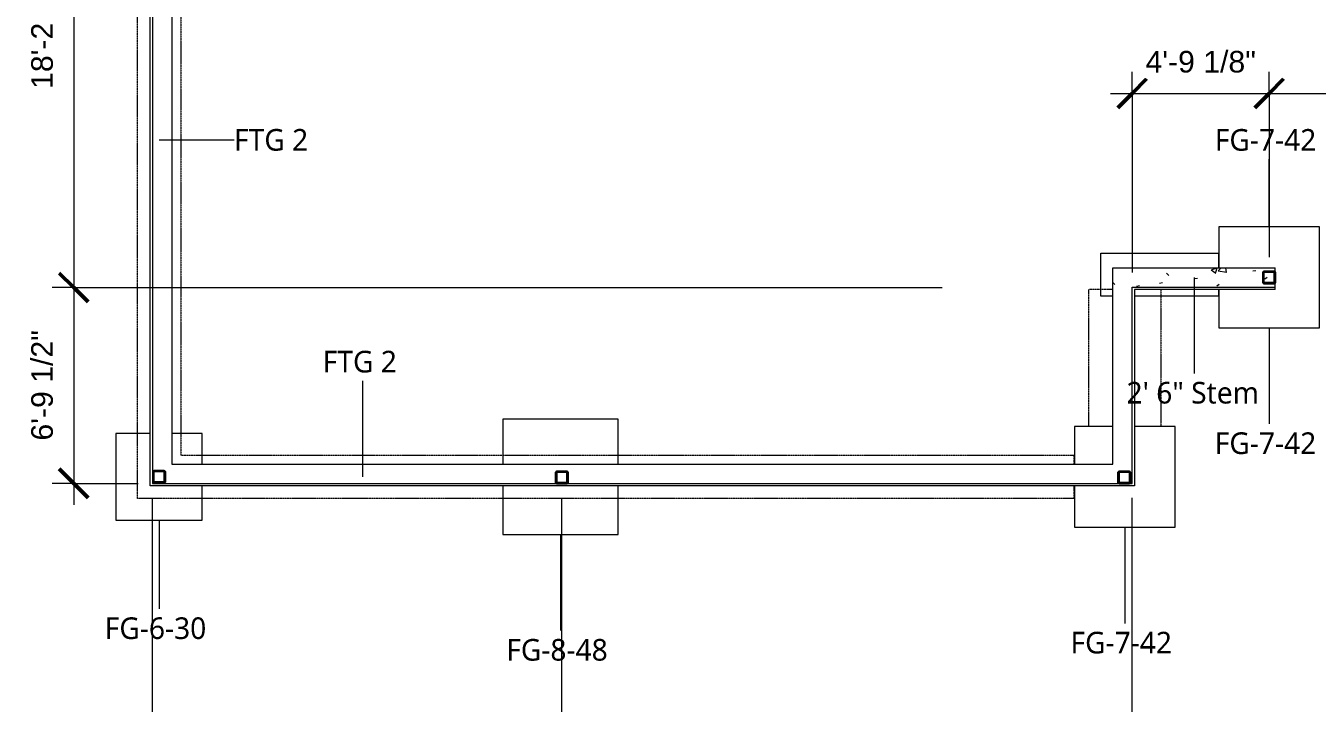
# Model space of a CAD drawing. Header units: inches. Extents: x -11546 to -8152, y -1759 to 1223.
# Drawn here: x -11144 to -10606, y -1013 to -731 of the extents above; entities that cross this region are included whole.
import ezdxf

# ---------------------------------------------------------------- set-up
doc = ezdxf.new("R2010")
doc.units = ezdxf.units.IN
doc.header["$MEASUREMENT"] = 0
doc.linetypes.add('_Callout Lines', pattern=[0.3125, 0.1875, -0.0625, 0, -0.0625])
for name, color, linetype, lineweight in [('A-ANNO-DIMS', 211, 'Continuous', 9), ('A-ANNO-DIMS-96', 211, 'Continuous', 9), ('A-ANNO-IDEN', 131, 'Continuous', 9), ('A-WALL', 113, 'Continuous', 13), ('S-COLS', 52, 'Continuous', 9), ('S-FNDN', 32, 'Continuous', 13)]:
    doc.layers.add(name, color=color, linetype=linetype, lineweight=lineweight)
doc.styles.add('Arial', font='arial.ttf', dxfattribs={"height": 9})
doc.styles.add('Trebuchet MS', font='trebuc.ttf', dxfattribs={"height": 9})
doc.dimstyles.new('Linear_-_3_32__Arial', dxfattribs={"dimscale": 12, "dimtxt": 9.182335, "dimasz": 1, "dimexe": 0.75, "dimexo": 0.5, "dimgap": 0.5, "dimtad": 1, "dimdec": 3, "dimrnd": 0.125, "dimzin": 3, "dimdsep": 46, "dimlunit": 4, "dimtxsty": 'Arial', "dimblk1": 'OBLIQUE', "dimblk2": 'OBLIQUE', "dimsah": 1, "dimcen": 0.09, "dimdle": 0.75, "dimazin": 0, "dimtfac": 1, "dimtdec": 4, "dimtix": 1, "dimtmove": 0, "dimatfit": 3, "dimfxl": 1, "dimtvp": 1, "dimtfill": 1, "dimfrac": 2, "dimtolj": 1, "dimtzin": 0, "dimarcsym": 2})

# ---------------------------------------------------------------- blocks, each defined once
blk = doc.blocks.new('HSS-Hollow Structural Section-Column - HSS5X5X1_4-7662701-2 Main FND')
at = {"layer": 'S-COLS'}
h = blk.add_hatch(dxfattribs=at)
h.set_pattern_fill('FP_3', color=256, style=0, pattern_type=2)
h.set_pattern_definition([(45, (10686.027, 919.389), (-9.503515, 9.503515), []), (45, (10686.027, 933.789), (-9.503515, 9.503515), [])])
h.paths.add_polyline_path([(-2.03, -2.5), (2.03, -2.5), (2.36, -2.36), (2.5, -2.03), (2.5, 2.03), (2.36, 2.36), (2.03, 2.5), (-2.03, 2.5), (-2.36, 2.36), (-2.5, 2.03), (-2.5, -2.03), (-2.36, -2.36)])
h.paths.add_polyline_path([(2.03, -2.27), (-2.03, -2.27), (-2.2, -2.2), (-2.27, -2.03), (-2.27, 2.03), (-2.2, 2.2), (-2.03, 2.27), (2.03, 2.27), (2.2, 2.2), (2.27, 2.03), (2.27, -2.03), (2.2, -2.2)])
at = {"layer": 'S-COLS', "lineweight": 30}
for p, q in [((-2.5, 2.03), (-2.5, -2.03)), ((-2.27, -2.03), (-2.27, 2.03)), ((2.03, 2.5), (-2.03, 2.5)), ((-2.03, 2.27), (2.03, 2.27)), ((2.27, 2.03), (2.27, -2.03)), ((2.5, -2.03), (2.5, 2.03)), ((2.03, -2.27), (-2.03, -2.27)), ((-2.03, -2.5), (2.03, -2.5))]:
    blk.add_line(p, q, dxfattribs=at)
for centre, radius, start, end in [((-2.03, 2.03), 0.466, 90, 180), ((-2.03, 2.03), 0.233, 90, 180), ((2.03, 2.03), 0.466, 360, 90), ((2.03, 2.03), 0.233, 0, 90), ((-2.03, -2.03), 0.466, 180, 270), ((-2.03, -2.03), 0.233, 180, 270), ((2.03, -2.03), 0.466, 270, 360), ((2.03, -2.03), 0.233, 270, 360)]:
    blk.add_arc(centre, radius, start, end, dxfattribs=at)
blk = doc.blocks.new('HSS-Hollow Structural Section-Column - HSS5X5X1_4-V1-2 Main FND')
at = {"layer": 'S-COLS'}
h = blk.add_hatch(dxfattribs=at)
h.set_pattern_fill('FP_4', color=256, style=0, pattern_type=2)
h.set_pattern_definition([(45, (10920.277, 919.389), (-9.503515, 9.503515), []), (45, (10920.277, 933.789), (-9.503515, 9.503515), [])])
h.paths.add_polyline_path([(2.03, -2.5), (2.36, -2.36), (2.5, -2.03), (2.5, 2.03), (2.36, 2.36), (2.03, 2.5), (-2.03, 2.5), (-2.36, 2.36), (-2.5, 2.03), (-2.5, -2.03), (-2.36, -2.36), (-2.03, -2.5)])
h.paths.add_polyline_path([(2.03, -2.27), (-2.03, -2.27), (-2.2, -2.2), (-2.27, -2.03), (-2.27, 2.03), (-2.2, 2.2), (-2.03, 2.27), (2.03, 2.27), (2.2, 2.2), (2.27, 2.03), (2.27, -2.03), (2.2, -2.2)])
at = {"layer": 'S-COLS', "lineweight": 30}
for p, q in [((-2.5, 2.03), (-2.5, -2.03)), ((-2.27, -2.03), (-2.27, 2.03)), ((2.03, 2.5), (-2.03, 2.5)), ((-2.03, 2.27), (2.03, 2.27)), ((2.27, 2.03), (2.27, -2.03)), ((2.5, -2.03), (2.5, 2.03)), ((2.03, -2.27), (-2.03, -2.27)), ((-2.03, -2.5), (2.03, -2.5))]:
    blk.add_line(p, q, dxfattribs=at)
for centre, radius, start, end in [((-2.03, 2.03), 0.466, 90, 180), ((-2.03, 2.03), 0.233, 90, 180), ((2.03, 2.03), 0.466, 360, 90), ((2.03, 2.03), 0.233, 0, 90), ((-2.03, -2.03), 0.466, 180, 270), ((-2.03, -2.03), 0.233, 180, 270), ((2.03, -2.03), 0.466, 270, 360), ((2.03, -2.03), 0.233, 270, 360)]:
    blk.add_arc(centre, radius, start, end, dxfattribs=at)
blk = doc.blocks.new('HSS-Hollow Structural Section-Column - HSS5X5X1_4-7563562-2 Main FND')
at = {"layer": 'S-COLS'}
h = blk.add_hatch(dxfattribs=at)
h.set_pattern_fill('FP_5', color=256, style=0, pattern_type=2)
h.set_pattern_definition([(45, (11088.027, 919.111), (-9.503515, 9.503515), []), (45, (11088.027, 933.511), (-9.503515, 9.503515), [])])
h.paths.add_polyline_path([(2.03, -2.5), (2.36, -2.36), (2.5, -2.03), (2.5, 2.03), (2.36, 2.36), (2.03, 2.5), (-2.03, 2.5), (-2.36, 2.36), (-2.5, 2.03), (-2.5, -2.03), (-2.36, -2.36), (-2.03, -2.5)])
h.paths.add_polyline_path([(2.03, -2.27), (-2.03, -2.27), (-2.2, -2.2), (-2.27, -2.03), (-2.27, 2.03), (-2.2, 2.2), (-2.03, 2.27), (2.03, 2.27), (2.2, 2.2), (2.27, 2.03), (2.27, -2.03), (2.2, -2.2)])
at = {"layer": 'S-COLS', "lineweight": 30}
for p, q in [((-2.5, 2.03), (-2.5, -2.03)), ((-2.27, -2.03), (-2.27, 2.03)), ((2.03, 2.5), (-2.03, 2.5)), ((-2.03, 2.27), (2.03, 2.27)), ((2.27, 2.03), (2.27, -2.03)), ((2.5, -2.03), (2.5, 2.03)), ((2.03, -2.27), (-2.03, -2.27)), ((-2.03, -2.5), (2.03, -2.5))]:
    blk.add_line(p, q, dxfattribs=at)
for centre, radius, start, end in [((-2.03, 2.03), 0.466, 90, 180), ((-2.03, 2.03), 0.233, 90, 180), ((2.03, 2.03), 0.466, 360, 90), ((2.03, 2.03), 0.233, 0, 90), ((-2.03, -2.03), 0.466, 180, 270), ((-2.03, -2.03), 0.233, 180, 270), ((2.03, -2.03), 0.233, 270, 360), ((2.03, -2.03), 0.466, 270, 360)]:
    blk.add_arc(centre, radius, start, end, dxfattribs=at)
blk = doc.blocks.new('HSS-Hollow Structural Section-Column - HSS5X5X1_4-7563561-2 Main FND')
at = {"layer": 'S-COLS'}
h = blk.add_hatch(dxfattribs=at)
h.set_pattern_fill('FP_6', color=256, style=0, pattern_type=2)
h.set_pattern_definition([(45, (10625.705, 836.139), (-9.503515, 9.503515), []), (45, (10625.705, 850.539), (-9.503515, 9.503515), [])])
h.paths.add_polyline_path([(-2.03, -2.5), (2.03, -2.5), (2.36, -2.36), (2.5, -2.03), (2.5, 2.03), (2.36, 2.36), (2.03, 2.5), (-2.03, 2.5), (-2.36, 2.36), (-2.5, 2.03), (-2.5, -2.03), (-2.36, -2.36)])
h.paths.add_polyline_path([(2.03, -2.27), (-2.03, -2.27), (-2.2, -2.2), (-2.27, -2.03), (-2.27, 2.03), (-2.2, 2.2), (-2.03, 2.27), (2.03, 2.27), (2.2, 2.2), (2.27, 2.03), (2.27, -2.03), (2.2, -2.2)])
at = {"layer": 'S-COLS', "lineweight": 30}
for p, q in [((-2.5, 2.03), (-2.5, -2.03)), ((-2.27, -2.03), (-2.27, 2.03)), ((2.03, 2.5), (-2.03, 2.5)), ((-2.03, 2.27), (2.03, 2.27)), ((2.27, 2.03), (2.27, -2.03)), ((2.5, -2.03), (2.5, 2.03)), ((2.03, -2.27), (-2.03, -2.27)), ((-2.03, -2.5), (2.03, -2.5))]:
    blk.add_line(p, q, dxfattribs=at)
for centre, radius, start, end in [((-2.03, 2.03), 0.466, 90, 180), ((-2.03, 2.03), 0.233, 90, 180), ((2.03, 2.03), 0.466, 360, 90), ((2.03, 2.03), 0.233, 0, 90), ((-2.03, -2.03), 0.466, 180, 270), ((-2.03, -2.03), 0.233, 180, 270), ((2.03, -2.03), 0.233, 270, 360), ((2.03, -2.03), 0.466, 270, 360)]:
    blk.add_arc(centre, radius, start, end, dxfattribs=at)
blk = doc.blocks.new('Spread FTG - 42-V13-2 Main FND')
at = {"layer": 'S-FNDN'}
for p, q in [((-21, 21), (-21, 4)), ((21, 21), (-21, 21)), ((21, -21), (21, 21)), ((-21, -5), (-21, -21)), ((-21, -21), (21, -21))]:
    blk.add_line(p, q, dxfattribs=at)
blk = doc.blocks.new('Spread FTG - 42-V14-2 Main FND')
at = {"layer": 'S-FNDN'}
for p, q in [((-21, 21), (-21, 5.28)), ((-4.97, 21), (-21, 21)), ((21, 21), (4.03, 21)), ((21, -21), (21, 21)), ((-21, -3.72), (-21, -21)), ((-21, -21), (21, -21))]:
    blk.add_line(p, q, dxfattribs=at)
blk = doc.blocks.new('Spread FTG - 48-V15-2 Main FND')
at = {"layer": 'S-FNDN'}
for p, q in [((-24, 24), (-24, 5.28)), ((24, 24), (-24, 24)), ((24, 5.28), (24, 24)), ((-24, -3.72), (-24, -24)), ((24, -24), (24, -3.72)), ((-24, -24), (24, -24))]:
    blk.add_line(p, q, dxfattribs=at)
blk = doc.blocks.new('Spread FTG - 36-V16-2 Main FND')
at = {"layer": 'S-FNDN'}
for p, q in [((-18, 18), (-18, -18)), ((-3.75, 18), (-18, 18)), ((18, 18), (5.25, 18)), ((18, 5.28), (18, 18)), ((18, -18), (18, -3.72)), ((-18, -18), (18, -18))]:
    blk.add_line(p, q, dxfattribs=at)
blk = doc.blocks.new('DIMBLOCK11-2 Main FND')
at = {"layer": 'A-ANNO-DIMS-96', "lineweight": 50}
for p, q in [((-11123.59, -622.11), (-11129.59, -616.11)), ((-11123.59, -622.11), (-11117.59, -628.11)), ((-11123.59, -840.36), (-11129.59, -834.36)), ((-11123.59, -840.36), (-11117.59, -846.36))]:
    blk.add_line(p, q, dxfattribs=at)
at = {"layer": 'A-ANNO-DIMS-96'}
for p, q in [((-11123.59, -622.11), (-11132.59, -622.11)), ((-11123.59, -622.11), (-11123.59, -840.36)), ((-11123.59, -622.11), (-10923.28, -622.11)), ((-11123.59, -840.36), (-11132.59, -840.36)), ((-11123.59, -840.36), (-10761.93, -840.36))]:
    blk.add_line(p, q, dxfattribs=at)
at = {"layer": 'A-ANNO-DIMS-96', "color": 0, "insert": (-11141.28, -757.65), "char_height": 9, "width": 63.4005, "attachment_point": 1, "rotation": 90, "line_spacing_factor": 0.941778, "style": 'Arial', "bg_fill": 3, "box_fill_scale": 1.25, "bg_fill_color": 9, "bg_fill_true_color": 13158600, "bg_fill_transparency": 0}
blk.add_mtext('18\'-2 1/4"', dxfattribs=at)
blk = doc.blocks.new('_Oblique')
at = {"color": 0, "linetype": 'ByBlock', "lineweight": -2}
blk.add_line((-0.5, -0.5), (0.5, 0.5), dxfattribs=at)
blk = doc.blocks.new('DIMBLOCK12-2 Main FND')
at = {"layer": 'A-ANNO-DIMS-96', "lineweight": 50}
for p, q in [((-11123.59, -840.36), (-11129.59, -834.36)), ((-11123.59, -840.36), (-11117.59, -846.36)), ((-11123.59, -921.89), (-11129.59, -915.89)), ((-11123.59, -921.89), (-11117.59, -927.89))]:
    blk.add_line(p, q, dxfattribs=at)
at = {"layer": 'A-ANNO-DIMS-96'}
for p, q in [((-11123.59, -840.36), (-11132.59, -840.36)), ((-11123.59, -840.36), (-11123.59, -930.89)), ((-11123.59, -840.36), (-10761.93, -840.36)), ((-11123.59, -921.89), (-11132.59, -921.89)), ((-11123.59, -921.89), (-11096.78, -921.89))]:
    blk.add_line(p, q, dxfattribs=at)
at = {"layer": 'A-ANNO-DIMS-96', "color": 0, "insert": (-11141.28, -904.08), "char_height": 9, "width": 55.094, "attachment_point": 1, "rotation": 90, "line_spacing_factor": 0.941778, "style": 'Arial', "bg_fill": 3, "box_fill_scale": 1.25, "bg_fill_color": 9, "bg_fill_true_color": 13158600, "bg_fill_transparency": 0}
blk.add_mtext('6\'-9 1/2"', dxfattribs=at)
blk = doc.blocks.new('DIMBLOCK13-2 Main FND')
at = {"layer": 'A-ANNO-DIMS-96'}
for p, q in [((-11090.78, -1555.97), (-11090.78, -927.89)), ((-10920.28, -1555.97), (-10920.28, -927.89)), ((-11099.78, -1555.97), (-10920.28, -1555.97)), ((-11090.78, -1555.97), (-11090.78, -1564.97)), ((-10920.28, -1555.97), (-10920.28, -1564.97))]:
    blk.add_line(p, q, dxfattribs=at)
at = {"layer": 'A-ANNO-DIMS-96', "lineweight": 50}
for p, q in [((-11090.78, -1555.97), (-11084.78, -1549.97)), ((-10920.28, -1555.97), (-10914.28, -1549.97)), ((-11090.78, -1555.97), (-11096.78, -1561.97)), ((-10920.28, -1555.97), (-10926.28, -1561.97))]:
    blk.add_line(p, q, dxfattribs=at)
at = {"layer": 'A-ANNO-DIMS-96', "color": 0, "insert": (-11031.94, -1538.28), "char_height": 9, "width": 63.4005, "attachment_point": 1, "line_spacing_factor": 0.941778, "style": 'Arial', "bg_fill": 3, "box_fill_scale": 1.25, "bg_fill_color": 9, "bg_fill_true_color": 13158600, "bg_fill_transparency": 0}
blk.add_mtext('14\'-2 1/2"', dxfattribs=at)
blk = doc.blocks.new('DIMBLOCK14-2 Main FND')
at = {"layer": 'A-ANNO-DIMS-96'}
for p, q in [((-10920.28, -1555.97), (-10920.28, -927.89)), ((-10682.77, -1555.97), (-10682.77, -927.89)), ((-10920.28, -1555.97), (-10682.77, -1555.97)), ((-10920.28, -1555.97), (-10920.28, -1564.97)), ((-10682.77, -1555.97), (-10682.77, -1564.97))]:
    blk.add_line(p, q, dxfattribs=at)
at = {"layer": 'A-ANNO-DIMS-96', "lineweight": 50}
for p, q in [((-10920.28, -1555.97), (-10914.28, -1549.97)), ((-10682.77, -1555.97), (-10676.77, -1549.97)), ((-10920.28, -1555.97), (-10926.28, -1561.97)), ((-10682.77, -1555.97), (-10688.77, -1561.97))]:
    blk.add_line(p, q, dxfattribs=at)
at = {"layer": 'A-ANNO-DIMS-96', "color": 0, "insert": (-10827.94, -1538.28), "char_height": 9, "width": 63.4005, "attachment_point": 1, "line_spacing_factor": 0.941778, "style": 'Arial', "bg_fill": 3, "box_fill_scale": 1.25, "bg_fill_color": 9, "bg_fill_true_color": 13158600, "bg_fill_transparency": 0}
blk.add_mtext('19\'-9 1/2"', dxfattribs=at)
blk = doc.blocks.new('DIMBLOCK15-2 Main FND')
at = {"layer": 'A-ANNO-DIMS-96'}
for p, q in [((-10370.1, -1555.97), (-10370.1, -857.93)), ((-10682.77, -1555.97), (-10682.77, -927.89)), ((-10682.77, -1555.97), (-10370.1, -1555.97)), ((-10682.77, -1555.97), (-10682.77, -1564.97)), ((-10370.1, -1555.97), (-10370.1, -1564.97))]:
    blk.add_line(p, q, dxfattribs=at)
at = {"layer": 'A-ANNO-DIMS-96', "lineweight": 50}
for p, q in [((-10682.77, -1555.97), (-10676.77, -1549.97)), ((-10370.1, -1555.97), (-10364.1, -1549.97)), ((-10682.77, -1555.97), (-10688.77, -1561.97)), ((-10370.1, -1555.97), (-10376.1, -1561.97))]:
    blk.add_line(p, q, dxfattribs=at)
at = {"layer": 'A-ANNO-DIMS-96', "color": 0, "insert": (-10552.85, -1538.28), "char_height": 9, "width": 63.4005, "attachment_point": 1, "line_spacing_factor": 0.941778, "style": 'Arial', "bg_fill": 3, "box_fill_scale": 1.25, "bg_fill_color": 9, "bg_fill_true_color": 13158600, "bg_fill_transparency": 0}
blk.add_mtext('26\'-0 5/8"', dxfattribs=at)
blk = doc.blocks.new('DIMBLOCK27-2 Main FND')
at = {"layer": 'A-ANNO-DIMS-96'}
for p, q in [((-10682.77, -759.52), (-10682.77, -750.52)), ((-10625.7, -759.52), (-10625.7, -750.52)), ((-10691.77, -759.52), (-10625.7, -759.52)), ((-10682.77, -759.52), (-10682.77, -834.14)), ((-10625.7, -759.52), (-10625.7, -827.64))]:
    blk.add_line(p, q, dxfattribs=at)
at = {"layer": 'A-ANNO-DIMS-96', "lineweight": 50}
for p, q in [((-10682.77, -759.52), (-10676.77, -753.52)), ((-10625.7, -759.52), (-10619.7, -753.52)), ((-10682.77, -759.52), (-10688.77, -765.52)), ((-10625.7, -759.52), (-10631.7, -765.52))]:
    blk.add_line(p, q, dxfattribs=at)
at = {"layer": 'A-ANNO-DIMS-96', "color": 0, "insert": (-10677.19, -741.83), "char_height": 9, "width": 55.094, "attachment_point": 1, "line_spacing_factor": 0.941778, "style": 'Arial', "bg_fill": 3, "box_fill_scale": 1.25, "bg_fill_color": 9, "bg_fill_true_color": 13158600, "bg_fill_transparency": 0}
blk.add_mtext('4\'-9 1/8"', dxfattribs=at)
blk = doc.blocks.new('DIMBLOCK28-2 Main FND')
at = {"layer": 'A-ANNO-DIMS-96'}
for p, q in [((-10625.7, -759.52), (-10625.7, -750.52)), ((-10375.7, -759.52), (-10375.7, -750.52)), ((-10625.7, -759.52), (-10375.7, -759.52)), ((-10625.7, -759.52), (-10625.7, -827.64)), ((-10375.7, -759.52), (-10375.7, -827.64))]:
    blk.add_line(p, q, dxfattribs=at)
at = {"layer": 'A-ANNO-DIMS-96', "lineweight": 50}
for p, q in [((-10625.7, -759.52), (-10619.7, -753.52)), ((-10375.7, -759.52), (-10369.7, -753.52)), ((-10625.7, -759.52), (-10631.7, -765.52)), ((-10375.7, -759.52), (-10381.7, -765.52))]:
    blk.add_line(p, q, dxfattribs=at)
at = {"layer": 'A-ANNO-DIMS-96', "color": 0, "insert": (-10520.13, -741.83), "char_height": 9, "width": 46.618, "attachment_point": 1, "line_spacing_factor": 0.941778, "style": 'Arial', "bg_fill": 3, "box_fill_scale": 1.25, "bg_fill_color": 9, "bg_fill_true_color": 13158600, "bg_fill_transparency": 0}
blk.add_mtext('20\'-10"', dxfattribs=at)

msp = doc.modelspace()

# ---------------------------------------------------------------- hatches: boundary and pattern name
at = {"layer": 'A-WALL'}
h = msp.add_hatch(dxfattribs=at)
h.set_pattern_fill('FP_8', color=256, style=0, pattern_type=2)
h.set_pattern_definition([(50, (0, 0), (27.5427, -2.40992), [2.88, -31.68]), (355, (0, 0), (-5.327844, 28.884266), [2.304, -25.344]), (100.451, (2.295, -0.2), (22.215316, 26.47393), [2.448, -26.924]), (46.184, (0, 7.68), (40.98187, -6.35642), [4.32, -47.52]), (96.636, (3.415, 7.15), (35.89075, 37.40619), [3.671, -40.386]), (351.184, (0, 7.68), (35.89097, 37.40622), [3.456, -38.016]), (21, (3.84, 5.76), (22.921036, -15.46073), [2.88, -31.68]), (326, (3.84, 5.76), (9.34353, 27.84574), [2.304, -25.344]), (71.451, (5.75, 4.472), (32.26477, 12.38442), [2.448, -26.924]), (37.5, (0, 0), (0.466855, 12.782707), [1.267, -23.77, 1.267, -24.461, -25.44]), (37.5, (0, 0), (0.466855, 12.782707), [-50.765, 1.267, -24.173]), (7.5, (0, 0), (10.10159, 15.14509), [1.267, -13.402, 1.267, -23.194, -9.696]), (7.5, (0, 0), (10.10159, 15.14509), [-39.13, 1.267, -8.429]), (327.5, (-8.563, 0), (20.499161, -0.86578), [1.267, -8.333, 1.267, -28.685, -39.744]), (327.5, (-8.563, 0), (20.499161, -0.86578), [-39.552, 1.267, -38.477]), (317.5, (-12.403, 0), (22.39478, 3.844288), [1.267, -11.213, 1.267, -18.624, -28.224]), (317.5, (-12.403, 0), (22.39478, 3.844288), [-32.371, 1.267, -26.957])])
h.paths.add_polyline_path([(-10682.7696, -840.1392), (-10623.2047, -840.1392), (-10623.2047, -838.1732), (-10623.3412, -838.5027), (-10623.6707, -838.6392), (-10627.7387, -838.6392), (-10628.0682, -838.5027), (-10628.2047, -838.1732), (-10628.2047, -834.1052), (-10628.0682, -833.7757), (-10627.7387, -833.6392), (-10623.6707, -833.6392), (-10623.3412, -833.7757), (-10623.2047, -834.1052), (-10623.2047, -832.1392), (-10690.7696, -832.1392), (-10690.7696, -840.1392)])
h.paths.add_polyline_path([(-10623.6707, -838.4062), (-10623.5059, -838.338), (-10623.4377, -838.1732), (-10623.4377, -834.1052), (-10623.5059, -833.9405), (-10623.6707, -833.8722), (-10627.7387, -833.8722), (-10627.9034, -833.9405), (-10627.9717, -834.1052), (-10627.9717, -838.1732), (-10627.9034, -838.338), (-10627.7387, -838.4062)])

# ---------------------------------------------------------------- linework, layer by layer
at = {"layer": 'A-WALL', "linetype": '_Callout Lines'}
for p, q in [((-11097.0284, -928.1732), (-11097.0284, -521.1107)), ((-11079.0284, -539.1107), (-11079.0284, -910.1732)), ((-10700.8008, -898.1732), (-10700.8008, -841.1732)), ((-10690.7696, -841.1732), (-10700.8008, -841.1732)), ((-10670.8008, -841.1732), (-10681.7696, -841.1732)), ((-10670.8008, -841.1732), (-10670.8008, -898.1732)), ((-10690.7696, -898.1732), (-10700.8008, -898.1732)), ((-10670.8008, -898.1732), (-10681.7696, -898.1732)), ((-11079.0284, -910.1732), (-10706.8685, -910.1732)), ((-10706.8685, -913.8892), (-10706.8685, -910.1732)), ((-10706.8685, -928.1732), (-10706.8685, -922.8892)), ((-10706.8685, -928.1732), (-11097.0284, -928.1732))]:
    msp.add_line(p, q, dxfattribs=at)
at = {"layer": 'A-WALL'}
for p, q in [((-11091.7784, -922.8892), (-11091.7784, -529.6107)), ((-11090.7784, -530.6107), (-11090.7784, -921.8892)), ((-11082.7784, -538.6107), (-11082.7784, -913.8892)), ((-10695.8008, -825.9857), (-10646.7047, -825.9857)), ((-10695.8008, -843.9857), (-10695.8008, -825.9857)), ((-10646.7047, -832.1392), (-10646.7047, -825.9857)), ((-10690.7696, -832.1392), (-10623.2047, -832.1392)), ((-10690.7696, -913.8892), (-10690.7696, -832.1392)), ((-10623.2047, -834.1052), (-10623.2047, -832.1392)), ((-10623.2047, -841.1392), (-10623.2047, -838.1732)), ((-10690.7696, -843.9857), (-10695.8008, -843.9857)), ((-10682.7696, -840.1392), (-10623.2047, -840.1392)), ((-10682.7696, -921.8892), (-10682.7696, -840.1392)), ((-10623.2047, -841.1392), (-10681.7696, -841.1392)), ((-10681.7696, -841.1392), (-10681.7696, -922.8892)), ((-10646.7047, -843.9857), (-10681.7696, -843.9857)), ((-10646.7047, -843.9857), (-10646.7047, -841.1392)), ((-11082.7784, -913.8892), (-10690.7696, -913.8892)), ((-10681.7696, -922.8892), (-11091.7784, -922.8892)), ((-11090.7784, -921.8892), (-10922.3107, -921.8892)), ((-10918.2427, -921.8892), (-10688.0607, -921.8892)), ((-10683.9927, -921.8892), (-10682.7696, -921.8892))]:
    msp.add_line(p, q, dxfattribs=at)

# ---------------------------------------------------------------- block references
at = {"layer": 'S-COLS', "lineweight": 30}
for name, p in [('HSS-Hollow Structural Section-Column - HSS5X5X1_4-7563561-2 Main FND', (-10625.7047, -836.1392)), ('HSS-Hollow Structural Section-Column - HSS5X5X1_4-7563562-2 Main FND', (-11088.0267, -919.1107)), ('HSS-Hollow Structural Section-Column - HSS5X5X1_4-V1-2 Main FND', (-10920.2767, -919.3892)), ('HSS-Hollow Structural Section-Column - HSS5X5X1_4-7662701-2 Main FND', (-10686.0267, -919.3892))]:
    msp.add_blockref(name, p, dxfattribs=at)
at = {"layer": 'S-FNDN'}
for name, p in [('Spread FTG - 42-V13-2 Main FND', (-10625.7047, -836.1392)), ('Spread FTG - 48-V15-2 Main FND', (-10920.8008, -919.1732)), ('Spread FTG - 42-V14-2 Main FND', (-10685.8008, -919.1732)), ('Spread FTG - 36-V16-2 Main FND', (-11088.0284, -919.1732))]:
    msp.add_blockref(name, p, dxfattribs=at)

# ---------------------------------------------------------------- next in the draw order: dimensions: what is measured, and where the dimension line sits
at = {"layer": 'A-ANNO-DIMS'}
dim = msp.add_linear_dim(base=(-11123.5934, -840.358), p1=(-10917.2767, -622.1107), p2=(-10755.9319, -840.358), angle=90, dimstyle='Linear_-_3_32__Arial', override={"dimpost": '<>', "dimfxl": 271.411165}, dxfattribs=at)
dim.commit()
dim.dimension.update_dxf_attribs({"geometry": 'DIMBLOCK11-2 Main FND', "text_midpoint": (-11134.2468, -731.2343)})
dim = msp.add_linear_dim(base=(-10625.7047, -759.5185), p1=(-10682.7696, -840.1392), p2=(-10625.7047, -833.6392), dimstyle='Linear_-_3_32__Arial', override={"dimpost": '<>', "dimfxl": 57.433917}, dxfattribs=at)
dim.commit()
dim.dimension.update_dxf_attribs({"geometry": 'DIMBLOCK27-2 Main FND', "text_midpoint": (-10654.2371, -748.865)})

# ---------------------------------------------------------------- next in the draw order: linework, layer by layer
at = {"layer": 'A-ANNO-IDEN'}
msp.add_line((-11088.0284, -778.8456), (-11056.8042, -778.8456), dxfattribs=at)

# ---------------------------------------------------------------- next in the draw order: texts
at = {"layer": 'A-ANNO-IDEN', "insert": (-11056.8042, -774.3519), "char_height": 9, "width": 40.299, "attachment_point": 1, "style": 'Trebuchet MS'}
msp.add_mtext('FTG 2', dxfattribs=at)

# ---------------------------------------------------------------- next in the draw order: dimensions: what is measured, and where the dimension line sits
at = {"layer": 'A-ANNO-DIMS'}
dim = msp.add_linear_dim(base=(-10375.7047, -759.5185), p1=(-10625.7047, -833.6392), p2=(-10375.7047, -833.6392), dimstyle='Linear_-_3_32__Arial', override={"dimpost": '<>', "dimfxl": 250}, dxfattribs=at)
dim.commit()
dim.dimension.update_dxf_attribs({"geometry": 'DIMBLOCK28-2 Main FND', "text_midpoint": (-10500.7047, -748.9233)})
dim = msp.add_linear_dim(base=(-11123.5934, -921.8892), p1=(-10755.9319, -840.358), p2=(-11090.7784, -921.8892), angle=90, dimstyle='Linear_-_3_32__Arial', override={"dimpost": '<>', "dimfxl": 344.629511}, dxfattribs=at)
dim.commit()
dim.dimension.update_dxf_attribs({"geometry": 'DIMBLOCK12-2 Main FND', "text_midpoint": (-11134.2468, -881.1236)})

# ---------------------------------------------------------------- next in the draw order: linework, layer by layer
at = {"layer": 'A-ANNO-IDEN'}
for p, q in [((-10625.7047, -815.1392), (-10625.7047, -786.8582)), ((-11003.1054, -919.1732), (-11003.1054, -879.1794))]:
    msp.add_line(p, q, dxfattribs=at)

# ---------------------------------------------------------------- next in the draw order: texts
at = {"layer": 'A-ANNO-IDEN', "char_height": 9, "attachment_point": 1, "style": 'Trebuchet MS'}
for s, insert, width in [('FG-7-42', (-10648.3251, -774.3708), 54.54), ('FTG 2', (-11019.8676, -866.692), 40.299)]:
    msp.add_mtext(s, dxfattribs=dict(at, insert=insert, width=width))

# ---------------------------------------------------------------- next in the draw order: dimensions: what is measured, and where the dimension line sits
at = {"layer": 'A-ANNO-DIMS'}
dim = msp.add_linear_dim(base=(-10920.2767, -1555.9658), p1=(-11090.7784, -921.8892), p2=(-10920.2767, -921.8892), dimstyle='Linear_-_3_32__Arial', override={"dimpost": '<>', "dimfxl": 170.501679}, dxfattribs=at)
dim.commit()
dim.dimension.update_dxf_attribs({"geometry": 'DIMBLOCK13-2 Main FND', "text_midpoint": (-11005.5275, -1545.3123)})

# ---------------------------------------------------------------- next in the draw order: linework, layer by layer
at = {"layer": 'A-ANNO-IDEN'}
msp.add_line((-11088.0284, -937.1732), (-11088.042, -974.192), dxfattribs=at)

# ---------------------------------------------------------------- next in the draw order: texts
at = {"layer": 'A-ANNO-IDEN', "insert": (-11110.6624, -977.692), "char_height": 9, "width": 54.54, "attachment_point": 1, "style": 'Trebuchet MS'}
msp.add_mtext('FG-6-30', dxfattribs=at)

# ---------------------------------------------------------------- next in the draw order: dimensions: what is measured, and where the dimension line sits
at = {"layer": 'A-ANNO-DIMS'}
dim = msp.add_linear_dim(base=(-10682.7696, -1555.9658), p1=(-10920.2767, -921.8892), p2=(-10682.7696, -921.8892), dimstyle='Linear_-_3_32__Arial', override={"dimpost": '<>', "dimfxl": 237.50711}, dxfattribs=at)
dim.commit()
dim.dimension.update_dxf_attribs({"geometry": 'DIMBLOCK14-2 Main FND', "text_midpoint": (-10801.5231, -1545.3123)})

# ---------------------------------------------------------------- next in the draw order: linework, layer by layer
at = {"layer": 'A-ANNO-IDEN'}
msp.add_line((-10920.8008, -943.1732), (-10920.8144, -983.192), dxfattribs=at)

# ---------------------------------------------------------------- next in the draw order: texts
at = {"layer": 'A-ANNO-IDEN', "insert": (-10943.4349, -986.692), "char_height": 9, "width": 54.54, "attachment_point": 1, "style": 'Trebuchet MS'}
msp.add_mtext('FG-8-48', dxfattribs=at)

# ---------------------------------------------------------------- next in the draw order: dimensions: what is measured, and where the dimension line sits
at = {"layer": 'A-ANNO-DIMS'}
dim = msp.add_linear_dim(base=(-10370.1022, -1555.9658), p1=(-10682.7696, -921.8892), p2=(-10370.1022, -851.9346), dimstyle='Linear_-_3_32__Arial', override={"dimpost": '<>', "dimfxl": 320.397453}, dxfattribs=at)
dim.commit()
dim.dimension.update_dxf_attribs({"geometry": 'DIMBLOCK15-2 Main FND', "text_midpoint": (-10526.4359, -1545.3123)})

# ---------------------------------------------------------------- next in the draw order: linework, layer by layer
at = {"layer": 'A-ANNO-IDEN'}
for p, q in [((-10656.9756, -836.1392), (-10656.9756, -876.158)), ((-10625.7047, -857.1392), (-10625.7183, -897.158)), ((-10685.8008, -940.1732), (-10685.8144, -980.192))]:
    msp.add_line(p, q, dxfattribs=at)

# ---------------------------------------------------------------- next in the draw order: texts
at = {"layer": 'A-ANNO-IDEN', "char_height": 9, "attachment_point": 1, "style": 'Trebuchet MS'}
for s, insert, width in [('2\' 6" Stem', (-10685.0953, -879.658), 67.872), ('FG-7-42', (-10648.3387, -900.658), 54.54), ('FG-7-42', (-10708.4349, -983.692), 54.54)]:
    msp.add_mtext(s, dxfattribs=dict(at, insert=insert, width=width))

doc.saveas('drawing.dxf')
